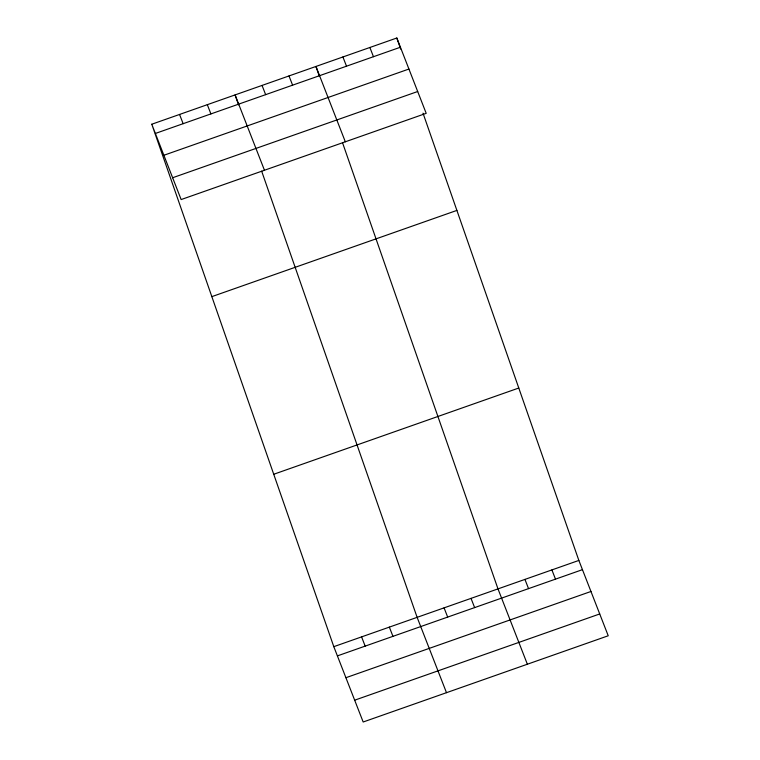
<?xml version="1.0" encoding="UTF-8"?>
<svg xmlns="http://www.w3.org/2000/svg" width="760" height="760" viewBox="0 0 760 760"><rect width="100%" height="100%" fill="white"/><g stroke="black" fill="none" stroke-linecap="round" stroke-linejoin="round"><path stroke-width="1.14" d="M151.772 124.231L396.824 38L426.198 113.335L181.146 199.566L151.772 124.231L333.801 646.665L363.175 722L608.228 635.769L578.854 560.433L423.006 113.154M155.373 133.456L400.416 47.224M163.875 155.268L408.927 69.037M172.634 177.745L417.687 91.513M211.84 296.637L456.893 210.406M273.733 474.259L518.785 388.027M333.801 646.665L578.854 560.433M337.402 655.889L582.454 569.658M345.904 677.711L590.957 591.48M354.673 700.188L599.725 613.957M369.873 47.481L373.464 56.705M551.903 569.924L555.494 579.149M342.912 56.971L346.512 66.196M524.942 579.405L528.542 588.63M345.325 141.787L315.96 66.453L319.418 76.399M527.364 664.221L497.99 588.895L342.522 142.709M288.999 75.943L292.6 85.168M471.029 598.376L474.63 607.601M262.048 85.424L265.639 94.648M444.077 607.867L447.678 617.082M264.461 170.25L235.087 94.914L238.554 104.861M446.49 692.683L417.126 617.348L261.659 171.171M207.318 104.68L210.909 113.905M389.348 627.123L392.948 636.348M179.55 114.456L183.141 123.68M361.579 636.889L365.17 646.114M396.824 38L400.672 49.048"/></g></svg>
